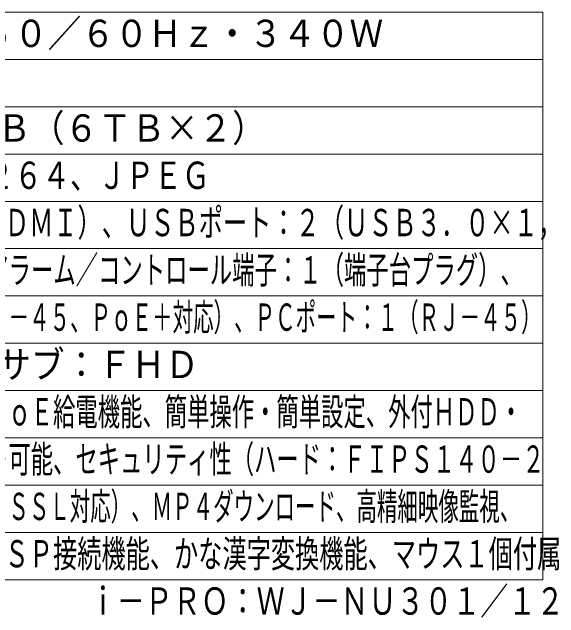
# Model space of a CAD drawing. Units: millimetres on the paper. Extents: x -62 to 64, y -59 to 59.
# Drawn here: x 6.4 to 64.2, y -58.5 to 5.5 of the extents above; entities that cross this region are included whole.
import ezdxf
from ezdxf.enums import TextEntityAlignment as Align

# ---------------------------------------------------------------- set-up
doc = ezdxf.new("R2010")
doc.units = ezdxf.units.MM
doc.layers.add('0-0_MOJI1', color=7, linetype='Continuous', lineweight=9)
doc.layers.add('0-1_WAKU', color=4, linetype='Continuous', lineweight=9)
doc.layers.add('0-5_相当品', color=4, linetype='Continuous')
doc.styles.add('ＭＳ ゴシック', font='')
doc.styles.get('ＭＳ ゴシック').set_extended_font_data('MS Gothic')

msp = doc.modelspace()

# ---------------------------------------------------------------- linework, layer by layer
at = {"layer": '0-1_WAKU', "color": 3}
for p, q in [((-62.5, 5.5), (62.5, 5.5)), ((62.5, -54.5), (62.5, 5.5)), ((-62.5, -54.5), (62.5, -54.5))]:
    msp.add_line(p, q, dxfattribs=at)
at = {"layer": '0-1_WAKU'}
for p, q in [((-62.5, 0.5), (62.5, 0.5)), ((-62.5, -4.5), (62.5, -4.5)), ((-62.5, -9.5), (62.5, -9.5)), ((-62.5, -14.5), (62.5, -14.5)), ((-62.5, -19.5), (62.5, -19.5)), ((62.5, -24.5), (-62.5, -24.5)), ((62.5, -29.5), (-62.5, -29.5)), ((62.5, -34.5), (-62.5, -34.5)), ((-62.5, -39.5), (62.5, -39.5)), ((-62.5, -44.5), (62.5, -44.5)), ((-62.5, -49.5), (62.5, -49.5))]:
    msp.add_line(p, q, dxfattribs=at)

# ---------------------------------------------------------------- texts
at = {"layer": '0-0_MOJI1', "style": 'ＭＳ ゴシック'}
for s, height, width, p in [('ＡＣ１００Ｖ ５０／６０Ｈｚ・３４０Ｗ', 2.889, 0.9, (-20, 0.945)), ('１６台・１２ＴＢ（６ＴＢ×２）', 2.889, 0.9, (-20, -9.055)), ('Ｈ．２６５、Ｈ．２６４、ＪＰＥＧ', 2.889, 0.75, (-20, -14.055)), ('モニター端子：２（ＨＤＭＩ）、ＵＳＢポート：２（ＵＳＢ３．０×１，', 2.889, 0.65, (-20, -19.055)), ('ＵＳＢ２．０×１）、アラーム／コントロール端子：１（端子台プラグ）、', 2.889, 0.6, (-20, -24.055)), ('カメラポート：１６（ＲＪ－４５、ＰｏＥ＋対応）、ＰＣポート：１（ＲＪ－４５）', 2.889, 0.55, (-20, -29.055)), ('メイン：４Ｋ、サブ：ＦＨＤ', 2.889, 0.9, (-20, -34.055)), ('ＪＣ－ＳＴＡＲ適合、ＰｏＥ給電機能、簡単操作・簡単設定、外付ＨＤＤ・', 2.886, 0.6, (-20, -39.055)), ('ＵＳＢメモリーにコピ－可能、セキュリティ性（ハード：ＦＩＰＳ１４０－２', 2.886, 0.6, (-20, -44.055)), ('ｌｅｖｅｌ３認定、通信：ＳＳＬ対応）、ＭＰ４ダウンロード、高精細映像監視、', 2.886, 0.55, (-20, -49.055)), ('ＲＡＩＤ１機能、ＲＴＳＰ接続機能、かな漢字変換機能、マウス１個付属', 2.886, 0.65, (-20, -54.055))]:
    msp.add_text(s, height=height, dxfattribs=dict(at, width=width)).set_placement(p, align=Align.BOTTOM_LEFT)
at = {"layer": '0-5_相当品', "style": 'ＭＳ ゴシック', "width": 0.75}
msp.add_text('ｉ－ＰＲＯ：ＷＪ－ＮＵ３０１／１２', height=2.889, dxfattribs=at).set_placement((14.5, -59.055), align=Align.BOTTOM_LEFT)

doc.saveas('drawing.dxf')
